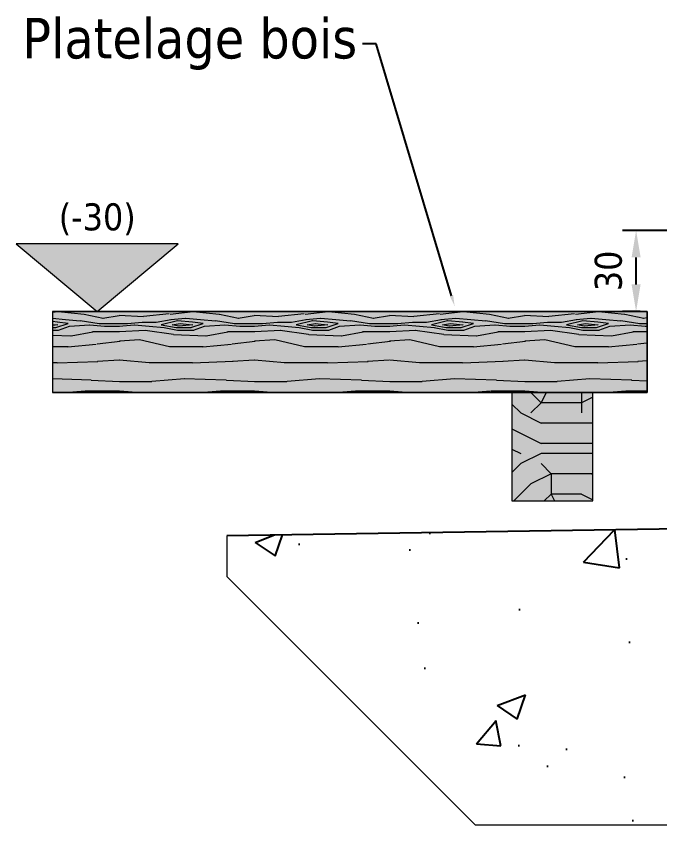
# Model space of a CAD drawing. Header units: millimetres. Extents: x -20000 to 230000, y -17405 to 24510.
# Drawn here: x 44452.1 to 44690.3, y -14106.3 to -13807 of the extents above; entities that cross this region are included whole.
import ezdxf
from ezdxf import colors
from ezdxf.entities.mleader import LeaderData, LeaderLine
from ezdxf.enums import TextEntityAlignment as Align
from ezdxf.math import Vec2, Vec3

# ---------------------------------------------------------------- set-up
doc = ezdxf.new("R2010")
doc.units = ezdxf.units.MM
doc.header["$PDMODE"] = 35
doc.header["$PDSIZE"] = 0.5
doc.layers.get('0').update_dxf_attribs({"lineweight": 13})
doc.layers.get('Defpoints').update_dxf_attribs({"true_color": 0xc2a584})
doc.layers.add('0 - Invisible', color=43, linetype='Continuous', lineweight=0, plot=False)
for name, color, linetype, lineweight in [('1 - BETON', 251, 'Continuous', 25), ('1 - Bois', 44, 'Continuous', 13), ('1 - Texte', 7, 'Continuous', 13)]:
    doc.layers.add(name, color=color, linetype=linetype, lineweight=lineweight)
doc.layers.add('1 - Cache', color=7, linetype='Continuous', lineweight=0, true_color=0xffffff)
doc.styles.add('Texte Poralu', font='tahomabd.ttf')
doc.dimstyles.new('30 - 1000', dxfattribs={"dimtxt": 10, "dimasz": 10, "dimexe": 5, "dimexo": 2.5, "dimgap": 5, "dimtad": 1, "dimdec": 1, "dimtxsty": 'Texte Poralu', "dimcen": 5, "dimazin": 0, "dimtfac": 1, "dimtdec": 1, "dimtmove": 0, "dimatfit": 3, "dimfxl": 1, "dimarcsym": 0})

# ---------------------------------------------------------------- blocks, each defined once
blk = doc.blocks.new('*U357')
blk.add_hatch(color=256).paths.add_polyline_path([(16.5625, 0), (46.5625, 25), (-13.4375, 25)])
blk.add_line((0, 0), (41.5625, 0))
blk.add_lwpolyline([(16.5625, 0), (46.5625, 25), (-13.4375, 25), (16.5625, 0)])
at = {"style": 'Texte Poralu'}
blk.add_attdef('HAUTEUR', text='', height=10, dxfattribs=at).set_placement((16.5625, 34.99999999999997), align=Align.MIDDLE_CENTER)
blk = doc.blocks.new('*U417')
at = {"layer": '1 - Bois'}
h = blk.add_hatch(dxfattribs=at)
h.set_pattern_fill('355', color=256, scale=50, style=0, pattern_type=2)
h.set_pattern_definition([(349.6952, (-94.5, 28.5), (300.0000480423951, -49.99974377679953), [5.59015, -553.4268]), (0, (-89, 27.5), (50, 50), [5.5, -44.5]), (18.4349, (-83.5, 27.5), (100.0000217296481, 49.99992016113539), [4.743399999999985, -153.3704499999996]), (172.875, (-79, 29), (350.0000189922642, -49.99991409469827), [4.03115, -399.0817500000001]), (174.8056, (-83, 29.5), (500.0000335022446, -49.99976123497254), [5.522699999999999, -546.74535]), (194.0362, (-88.5, 30), (-150.000027299487, -49.99990286806225), [6.184649999999986, -199.9705999999996]), (9.4623, (-90.5, 28.5), (250.0000386847653, 49.99990696012177), [3.0414, -301.09675]), (353.6598, (-87.5, 29), (-399.9999701303211, 50.0000789479847), [4.527699999999999, -448.24155]), (185.7106, (-83, 28.5), (-449.9999711747927, -50.0000657333146), [5.02495, -497.46885]), (168.6901, (-88, 28), (200.0000376115476, -49.9998816080803), [2.5495, -252.40145]), (354.8056, (-99, 28), (-500.0000335022446, 49.99976123497237), [5.522699999999985, -546.7453499999982]), (348.6901, (-93.5, 27.5), (-200.0000376115476, 49.99988160808041), [5.099, -249.85195]), (0, (-88.5, 26.5), (50, 50), [6, -44]), (20.55600000000001, (-82.5, 26.5), (250.0000922271211, 99.99979982107936), [4.271999999999998, -422.9281999999998]), (3.814100000000013, (-78.5, 28), (699.9999670723154, 50.00030619868513), [7.516649999999999, -744.14815]), (354.8056, (-71, 28.5), (-500.0000335022446, 49.99976123497237), [5.522699999999985, -546.7453499999982]), (0, (-65.5, 28), (50, 50), [5.5, -44.5]), (5.194400000000003, (-110, 28), (500.0000335022446, 49.99976123497246), [5.522699999999997, -546.7453499999997]), (354.8056, (-104.5, 28.5), (-500.0000335022446, 49.99976123497237), [5.522699999999985, -546.7453499999982]), (0, (-110, 29), (50, 50), [3, -47]), (5.194400000000003, (-107, 29), (500.0000335022446, 49.99976123497246), [5.522699999999997, -546.7453499999997]), (0, (-101.5, 29.5), (50, 50), [5, -45]), (10.3048, (-96.5, 29.5), (-300.0000480423951, -49.99974377679964), [5.59015, -553.4268]), (5.194400000000003, (-91, 30.5), (500.0000335022446, 49.99976123497246), [5.522699999999997, -546.7453499999997]), (354.8056, (-85.5, 31), (-500.0000335022446, 49.99976123497237), [5.522699999999985, -546.7453499999982]), (354.8056, (-80, 30.5), (-500.0000335022446, 49.99976123497237), [5.522699999999985, -546.7453499999982]), (351.8699, (-74.5, 30), (-299.999988823056, 49.99996779077747), [7.07105, -346.4823000000001]), (0, (-67.5, 29), (50, 50), [7.5, -42.5]), (347.4712000000001, (-69.5, -1), (250.0000160204548, -49.9999801522446), [4.60975, -456.36745]), (354.2894, (-65, -2), (-449.9999711747927, 50.00006573331457), [5.02495, -497.46885]), (8.1301, (-69.5, -1), (299.9999888230561, 49.99996779077717), [3.53555, -350.0178500000001]), (9.4623, (-66, -0.5), (250.0000386847653, 49.99990696012177), [6.08275, -298.05535]), (0, (-110, 0.5), (50, 50), [6, -44]), (350.5377, (-104, 0.5), (-250.0000386847653, 49.99990696012186), [3.041399999999993, -301.0967499999991]), (201.8014, (-101, 0), (150.0000136505385, 49.99999552503245), [2.6926, -266.56565]), (192.9946, (-103.5, -1), (450.0000383874698, 99.99987887891731), [6.670850000000001, -660.4123500000001]), (352.875, (-64, -1), (-350.0000189922642, 49.99991409469832), [4.03115, -399.0817500000001]), (7.124999999999997, (-64, -1), (350.0000189922642, 49.9999140946983), [4.03115, -399.0817500000001]), (0, (-110, -0.5), (50, 50), [4, -46]), (194.0362, (-106, -0.5), (-150.000027299487, -49.99990286806225), [4.123099999999986, -202.0321999999996]), (356.6335000000001, (-99, 1), (-799.9999660984349, 50.00054816772417), [8.514699999999971, -842.9546499999981]), (357.7094, (-90.5, 0.5), (-1200.000006458787, 49.9997876562913), [12.51, -1238.4896]), (3.179800000000001, (-78, 0), (850.0000251349749, 49.99955211631548), [9.0139, -892.37395]), (9.4623, (-69, 0.5), (250.0000386847653, 49.99990696012177), [9.12415, -295.014]), (10.3048, (-110, -4), (-300.0000480423951, -49.99974377679964), [5.59015, -553.4268]), (15.94539999999998, (-104.5, -3), (-200.0000063326076, -49.99999446481899), [7.28009999999999, -356.7253999999994]), (0, (-97.5, -1), (50, 50), [6.5, -43.5]), (351.8699, (-91, -1), (-299.999988823056, 49.99996779077747), [7.07105, -346.4823000000001]), (3.5763, (-84, -2), (750.0000327167049, 49.99953586658739), [8.0156, -793.54535]), (351.2538, (-76, -1.5), (349.9999668178174, -50.00020985287651), [6.57645, -651.07085]), (345.9638, (-69.5, -2.5), (-150.000027299487, 49.99990286806224), [6.18465, -199.9706]), (0, (-63.5, -4), (50, 50), [3.5, -46.5]), (174.8056, (-99, 1), (500.0000335022446, -49.99976123497254), [11.04535, -541.2226999999999]), (355.2364000000001, (-110, 4), (-550.0000473159793, 49.99957663306309), [12.04159999999997, -590.0381499999982]), (0, (-98, 3), (50, 50), [11.5, -38.5]), (4.0856, (-86.5, 3), (650.0000074507417, 49.99980661770866), [14.03564999999997, -687.7477499999982]), (0, (-72.5, 4), (50, 50), [12.5, -37.5]), (7.124999999999997, (-110, -6.5), (350.0000189922642, 49.9999140946983), [12.0934, -391.0195]), (6.3402, (-98, -5), (399.9999701303211, 50.00007894798468), [9.055399999999999, -443.71385]), (357.5104, (-89, -4), (-1099.999973985271, 50.00089326348954), [11.51085, -1139.5756]), (353.4802, (-77.5, -4.5), (-1299.99998954368, 149.9999762621864), [17.61389999999994, -1743.777599999996]), (3.0128, (-110, 26), (900.0000005848694, 50.00020524395399), [9.513149999999973, -941.8017499999982]), (351.8699, (-100.5, 26.5), (-299.999988823056, 49.99996779077747), [10.6066, -342.9468]), (357.6141, (-90, 25), (-1150.000026193722, 49.99913852802186), [12.01039999999997, -1189.030799999996]), (10.6197, (-78, 24.5), (-549.9999202309083, -100.0004041559186), [8.1394, -805.8016]), (0, (-70, 26), (50, 50), [10, -40]), (356.8202, (-110, 32), (-850.0000251349749, 49.99955211631536), [9.013899999999971, -892.3739499999982]), (6.009, (-101, 31.5), (-499.999987545302, -49.99996587409216), [9.5525, -945.69615]), (6.7098, (-91.5, 32.5), (-450.0000498875653, -49.99969406220161), [8.5586, -847.3035000000001]), (354.2894, (-83, 33.5), (-449.9999711747927, 50.00006573331457), [10.0499, -492.4439]), (347.9052, (-73, 32.5), (-449.9999300806951, 100.0003366743933), [7.1589, -708.7321499999999]), (9.4623, (-66, 31), (250.0000386847653, 49.99990696012177), [6.08275, -298.05535]), (3.814100000000013, (-110, 22.5), (699.9999670723154, 50.00030619868513), [7.516649999999999, -744.14815]), (347.1957, (-102.5, 23), (-649.9998923441888, 150.0003693836551), [11.28049999999997, -1116.770899999996]), (0, (-91.5, 20.5), (50, 50), [12.5, -37.5]), (5.4403, (-79, 20.5), (-550.0000156104077, -49.99966856206343), [10.54749999999997, -1044.203649999996]), (6.7098, (-68.5, 21.5), (-450.0000498875653, -49.99969406220161), [8.5586, -847.3035000000001]), (0, (-110, 35.5), (50, 50), [8.5, -41.5]), (8.1301, (-101.5, 35.5), (299.9999888230561, 49.99996779077717), [14.14215, -339.41125]), (357.6141, (-87.5, 37.5), (-1150.000026193722, 49.99913852802186), [12.01039999999997, -1189.030799999996]), (354.4725, (-75.5, 37), (1050.000085969986, -99.99926898324759), [15.5724, -1541.66875]), (6.842800000000001, (-110, -10), (-849.9999682739274, -100.0003998962377), [12.58969999999997, -1246.378149999996]), (0, (-97.5, -8.5), (50, 50), [14, -36]), (356.3478, (-83.5, -8.5), (-1550.000047110788, 99.99936492642139), [23.5478, -2331.23455]), (0, (-110, 7.5), (50, 50), [12, -38]), (4.7636, (-98, 7.5), (550.0000473159793, 49.99957663306301), [12.04159999999997, -590.0381499999982]), (358.1524, (-86, 8.5), (-1500.000023215442, 49.99971698858634), [15.50805, -1535.2982]), (357.2737, (-70.5, 8), (-1000.000014748673, 49.99980088635957), [10.5119, -1040.6779]), (354.8056, (-110, 15.5), (-500.0000335022446, 49.99976123497237), [11.04534999999997, -541.2226999999981]), (0, (-99, 14.5), (50, 50), [16, -34]), (1.9092, (-83, 14.5), (1449.999951578939, 50.00121205391049), [15.00835, -1485.82475]), (3.5763, (-68, 15), (750.0000327167049, 49.99953586658739), [8.0156, -793.54535])])
h.paths.add_polyline_path([(-10, 1.224646799147353e-15), (-230, 0), (-230, -30), (-10, -30)])
at = {"layer": '1 - Cache'}
h = blk.add_hatch(color=256, dxfattribs=at)
h.dxf.hatch_style = 2
h.paths.add_polyline_path([(-10, 1.224646799147353e-15), (-230, 0), (-230, -30), (-10, -30)])
at = {"layer": '0 - Invisible'}
blk.add_lwpolyline([(-10, 1.224646799147353e-15), (-230, 0), (-230, -30), (-10, -30)], close=True, dxfattribs=at)
at = {"layer": '1 - Bois'}
blk.add_lwpolyline([(-230, 0), (-10, 0), (-10, -30), (-230, -30)], dxfattribs=at)
blk = doc.blocks.new('*U416')
at = {"layer": '1 - Bois'}
h = blk.add_hatch(dxfattribs=at)
h.set_pattern_fill('352', color=256, scale=75, style=0, pattern_type=2)
h.set_pattern_definition([(0, (31.25, 15.14887506325066), (75, 75), [22.5, -52.5]), (0, (31.25, 18.89887506325066), (75, 75), [22.5, -52.5]), (0, (35, 26.39887506325066), (75, 75), [15, -60]), (0, (38.75, 33.89887506325066), (75, 75), [11.25, -63.75]), (0, (38.75, 41.39887506325066), (75, 75), [7.5, -67.5]), (0, (20, 48.89887506325066), (75, 75), [3.75, -18.75, 3.75, -48.75]), (0, (31.25, 52.64887506325066), (75, 75), [3.75, -30, 11.25, -30]), (0, (46.25, 56.39887506325066), (75, 75), [3.75, -3.75, 3.75, -63.75]), (0, (42.5, 60.14887506325066), (75, 75), [3.75, -71.25]), (0, (38.75, 67.64887506325067), (75, 75), [11.25, -63.75]), (0, (38.75, 75.14887506325067), (75, 75), [15, -60]), (0, (35, 82.64887506325067), (75, 75), [18.75, -22.5, 3.75, -30]), (90, (5, 37.64887506325066), (-74.99999999999999, 75), [3.75, -7.5, 18.75, -45]), (90, (8.75, 45.14887506325066), (-74.99999999999999, 75), [3.75, -3.75, 11.25, -56.25]), (90, (12.5, 75.14887506325067), (-74.99999999999999, 75), [7.5, -67.5]), (90, (16.25, 45.14887506325066), (-74.99999999999999, 75), [15, -22.5, 3.75, -33.75]), (90, (20, 86.39887506325067), (-74.99999999999999, 75), [3.75, -71.25]), (90, (23.75, 48.89887506325066), (-74.99999999999999, 75), [11.25, -63.75]), (90, (31.25, 52.64887506325066), (-74.99999999999999, 75), [7.5, -67.5]), (90, (38.75, 52.64887506325066), (-74.99999999999999, 75), [3.75, -11.25, 11.25, -48.75]), (90, (42.5, 56.39887506325066), (-74.99999999999999, 75), [3.75, -71.25]), (90, (46.25, 41.39887506325066), (-74.99999999999999, 75), [10.5, -64.5]), (90, (50, 26.39887506325066), (-74.99999999999999, 75), [7.5, -67.5]), (90, (57.5, 56.39887506325066), (-74.99999999999999, 75), [3.75, -71.25]), (90, (65, 52.64887506325066), (-74.99999999999999, 75), [11.25, -63.75]), (90, (72.5, 52.64887506325066), (-74.99999999999999, 75), [11.25, -63.75]), (45, (61.25, 22.64887506325066), (8.326672684688674e-15, 75.00000000142686), [5.30325, -5.30325, 5.30325, -90.15626715]), (45, (46.25, 41.39887506325066), (8.326672684688674e-15, 75.00000000142686), [10.6065, -95.45951715]), (45, (16.25, 78.89887506325067), (8.326672684688674e-15, 75.00000000142686), [10.6065, -95.45951715]), (45, (31.25, 60.14887506325066), (8.326672684688674e-15, 75.00000000142686), [10.6065, -95.45951715]), (45, (35, 45.14887506325066), (8.326672684688674e-15, 75.00000000142686), [10.6065, -95.45951715]), (45, (57.5, 30.14887506325066), (8.326672684688674e-15, 75.00000000142686), [10.6065, -95.45951715]), (45, (50, 33.89887506325066), (8.326672684688674e-15, 75.00000000142686), [15.9099, -90.15611715]), (45, (27.5, 67.64887506325067), (8.326672684688674e-15, 75.00000000142686), [5.30325, -100.76276715]), (45, (23.75, 75.14887506325067), (8.326672684688674e-15, 75.00000000142686), [5.30325, -100.76276715]), (45, (53.75, 75.14887506325067), (8.326672684688674e-15, 75.00000000142686), [5.30325, -100.76276715]), (45, (23.75, 37.64887506325066), (8.326672684688674e-15, 75.00000000142686), [5.30325, -100.76276715]), (45, (65, 63.89887506325066), (8.326672684688674e-15, 75.00000000142686), [5.30325, -100.76276715]), (45, (38.75, 56.39887506325066), (8.326672684688674e-15, 75.00000000142686), [5.30325, -100.76276715]), (45, (46.25, 63.89887506325066), (8.326672684688674e-15, 75.00000000142686), [5.30325, -100.76276715]), (135, (42.5, 48.89887506325066), (-75.00000000142686, 8.326672684688674e-15), [5.30325, -5.30325, 15.9099, -79.54961714999999]), (135, (53.75, 48.89887506325066), (-75.00000000142686, 8.326672684688674e-15), [5.30325, -100.76276715]), (135, (53.75, 22.64887506325066), (-75.00000000142686, 8.326672684688674e-15), [5.30325, -100.76276715]), (135, (38.75, 41.39887506325066), (-75.00000000142686, 8.326672684688674e-15), [5.30325, -100.76276715]), (135, (50, 56.39887506325066), (-75.00000000142686, 8.326672684688674e-15), [5.30325, -100.76276715]), (135, (31.25, 37.64887506325066), (-75.00000000142686, 8.326672684688674e-15), [5.30325, -100.76276715]), (135, (61.25, 37.64887506325066), (-75.00000000142686, 8.326672684688674e-15), [5.30325, -100.76276715]), (135, (8.75, 15.14887506325066), (-75.00000000142686, 8.326672684688674e-15), [5.30325, -100.76276715]), (135, (12.5, 18.89887506325066), (-75.00000000142686, 8.326672684688674e-15), [10.6065, -95.45951715]), (135, (16.25, 22.64887506325066), (-75.00000000142686, 8.326672684688674e-15), [10.6065, -95.45951715]), (135, (23.75, 22.64887506325066), (-75.00000000142686, 8.326672684688674e-15), [10.6065, -95.45951715]), (135, (27.5, 30.14887506325066), (-75.00000000142686, 8.326672684688674e-15), [10.6065, -95.45951715]), (135, (57.5, 60.14887506325066), (-75.00000000142686, 8.326672684688674e-15), [10.6065, -95.45951715]), (135, (72.5, 22.64887506325066), (-75.00000000142686, 8.326672684688674e-15), [10.6065, -95.45951715]), (135, (76.25, 82.64887506325067), (-75.00000000142686, 8.326672684688674e-15), [10.6065, -95.45951715]), (135, (76.25, 75.14887506325067), (-75.00000000142686, 8.326672684688674e-15), [10.6065, -95.45951715]), (135, (68.75, 71.39887506325067), (-75.00000000142686, 8.326672684688674e-15), [10.6065, -95.45951715]), (135, (16.25, 71.39887506325067), (-75.00000000142686, 8.326672684688674e-15), [15.9099, -90.15611715]), (135, (65, 63.89887506325066), (-75.00000000142686, 8.326672684688674e-15), [15.9099, -90.15611715]), (26.56505119999999, (23.75, 86.39887506325067), (75.00000000000706, 3.000483611570459e-08), [8.385, -159.320098275]), (26.56505119999999, (23.75, 48.89887506325066), (75.00000000000706, 3.000483611570459e-08), [8.385, -159.320098275]), (26.56505119999999, (31.25, 71.39887506325067), (75.00000000000706, 3.000483611570459e-08), [8.385, -159.320098275]), (26.56505119999999, (53.75, 18.89887506325066), (75.00000000000706, 3.000483611570459e-08), [8.385, -159.320098275]), (26.56505119999999, (50, 26.39887506325066), (75.00000000000706, 3.000483611570459e-08), [8.385, -159.320098275]), (26.56505119999999, (27.5, 41.39887506325066), (75.00000000000706, 3.000483611570459e-08), [8.385, -159.320098275]), (26.56505119999999, (27.5, 78.89887506325067), (75.00000000000706, 3.000483611570459e-08), [8.385, -159.320098275]), (26.56505119999999, (50, 56.39887506325066), (75.00000000000706, 3.000483611570459e-08), [16.77, -150.935098275]), (63.43494882, (50, 67.64887506325067), (3.824898731075166e-09, 75.00000000000705), [8.384999999999982, -159.3200982749997]), (63.43494882, (61.25, 45.14887506325066), (3.824898731075166e-09, 75.00000000000705), [8.384999999999982, -159.3200982749997]), (63.43494882, (23.75, 60.14887506325066), (3.824898731075166e-09, 75.00000000000705), [8.384999999999982, -159.3200982749997]), (63.43494882, (8.75, 63.89887506325066), (3.824898731075166e-09, 75.00000000000705), [8.384999999999982, -159.3200982749997]), (63.43494882, (53.75, 48.89887506325066), (3.824898731075166e-09, 75.00000000000705), [8.384999999999982, -159.3200982749997]), (63.43494882, (46.25, 48.89887506325066), (3.824898731075166e-09, 75.00000000000705), [8.384999999999982, -159.3200982749997]), (63.43494882, (16.25, 60.14887506325066), (3.824898731075166e-09, 75.00000000000705), [16.76999999999996, -150.9350982749997]), (63.43494882, (72.5, 33.89887506325066), (3.824898731075166e-09, 75.00000000000705), [16.76999999999996, -150.9350982749997]), (63.43494882, (65, 37.64887506325066), (3.824898731075166e-09, 75.00000000000705), [16.76999999999996, -150.9350982749997]), (116.5650512, (5, 26.39887506325066), (-3.000486109572265e-08, 75.00000000000705), [8.384999999999982, -159.3200982749997]), (116.5650512, (5, 67.64887506325067), (-3.000486109572265e-08, 75.00000000000705), [8.384999999999982, -159.3200982749997]), (116.5650512, (20, 15.14887506325066), (-3.000486109572265e-08, 75.00000000000705), [8.384999999999982, -159.3200982749997]), (116.5650512, (12.5, 82.64887506325067), (-3.000486109572265e-08, 75.00000000000705), [8.384999999999982, -159.3200982749997]), (116.5650512, (20, 37.64887506325066), (-3.000486109572265e-08, 75.00000000000705), [8.384999999999982, -159.3200982749997]), (116.5650512, (35, 45.14887506325066), (-3.000486109572265e-08, 75.00000000000705), [8.384999999999982, -159.3200982749997]), (116.5650512, (42.5, 60.14887506325066), (-3.000486109572265e-08, 75.00000000000705), [8.384999999999982, -159.3200982749997]), (116.5650512, (8.75, 30.14887506325066), (2.408598827469133e-05, 75.00001205800363), [8.384999999999982, -159.3200982749997]), (116.5650512, (27.5, 41.39887506325066), (-3.000486109572265e-08, 75.00000000000705), [8.384999999999982, -159.3200982749997]), (116.5650512, (50, 33.89887506325066), (-3.000486109572265e-08, 75.00000000000705), [8.384999999999982, -159.3200982749997]), (116.5650512, (57.5, 41.39887506325066), (-3.000486109572265e-08, 75.00000000000705), [8.384999999999982, -159.3200982749997]), (116.5650512, (72.5, 63.89887506325066), (-3.000486109572265e-08, 75.00000000000705), [8.384999999999982, -159.3200982749997]), (116.5650512, (16.25, 86.39887506325067), (-3.000486109572265e-08, 75.00000000000705), [8.384999999999982, -159.3200982749997]), (116.5650512, (5, 82.64887506325067), (-3.000486109572265e-08, 75.00000000000705), [16.76999999999996, -150.9350982749997]), (116.5650512, (16.25, 30.14887506325066), (-3.000486109572265e-08, 75.00000000000705), [16.76999999999996, -150.9350982749997]), (153.43494882, (5, 18.89887506325066), (-75.00000000000705, 3.82492371109322e-09), [8.385, -159.320098275]), (153.43494882, (68.75, 15.14887506325066), (-75.00000000000705, 3.82492371109322e-09), [8.385, -159.320098275]), (153.43494882, (65, 52.64887506325066), (-75.00000000000705, 3.82492371109322e-09), [8.385, -159.320098275]), (153.43494882, (35, 26.39887506325066), (-75.00000000000705, 3.82492371109322e-09), [8.385, -159.320098275]), (153.43494882, (31.25, 18.89887506325066), (-75.00000000000705, 3.82492371109322e-09), [8.385, -159.320098275]), (153.43494882, (38.75, 33.89887506325066), (-75.00000000000705, 3.82492371109322e-09), [8.385, -159.320098275]), (153.43494882, (61.25, 78.89887506325067), (-75.00000000000705, 3.82492371109322e-09), [8.385, -159.320098275]), (153.43494882, (68.75, 82.64887506325067), (-75.00000000000705, 3.82492371109322e-09), [16.77, -150.935098275])])
h.paths.add_polyline_path([(0, 0), (30, 0), (30, 40.14887506325066), (0, 40.14887506325066)])
at = {"layer": '1 - Cache'}
h = blk.add_hatch(color=256, dxfattribs=at)
h.dxf.hatch_style = 2
h.paths.add_polyline_path([(0, 0), (30, 0), (30, 40.14887506325066), (0, 40.14887506325066)])
at = {"layer": '1 - Bois'}
blk.add_lwpolyline([(0, 0), (30, 0), (30, 40.14887506325066), (0, 40.14887506325066)], close=True, dxfattribs=at)
blk = doc.blocks.new('*D478')
at = {"layer": 'Defpoints', "color": 0, "lineweight": -2, "transparency": 16777216}
for p, q in [((45057.50002455683, -13886.26779066064), (44676.48164398791, -13886.26779066064)), ((44681.48164398791, -13906.26779066065), (44681.48164398791, -13896.26779066064)), ((44683.01954265298, -13916.26779066065), (44676.48164398791, -13916.26779066065))]:
    blk.add_line(p, q, dxfattribs=at)
at = {"layer": 'Defpoints', "color": 0, "transparency": 16777216}
for p in [(44681.48164398791, -13886.26779066064), (45060.00002455683, -13886.26779066064), (44685.51954265298, -13916.26779066065)]:
    blk.add_point(p, dxfattribs=at)
for points in [[(44679.81497732124, -13896.26779066064), (44683.14831065457, -13896.26779066064), (44681.48164398791, -13886.26779066064)], [(44679.81497732124, -13906.26779066065), (44683.14831065457, -13906.26779066065), (44681.48164398791, -13916.26779066065)]]:
    blk.add_solid(points, dxfattribs=at)
at = {"layer": 'Defpoints', "color": 0, "transparency": 16777216, "insert": (44671.2734505695, -13901.26779066064), "char_height": 10, "attachment_point": 5, "rotation": 90, "style": 'Texte Poralu'}
blk.add_mtext('30', dxfattribs=at)
blk = doc.blocks.new('*U406')
at = {"layer": '1 - BETON'}
h = blk.add_hatch(dxfattribs=at)
h.set_pattern_fill('CONCRETE', color=256, scale=15, style=0, pattern_type=2)
h.set_pattern_definition([(49.99999999999999, (123.1265648786893, -81.42331073773583), (107.589027390113, -9.412820247389266), [11.25, -123.75]), (355, (123.1265648786893, -81.42331073773583), (-20.81270004195, 112.8288200550018), [9, -99]), (100.4514, (132.0923168786893, -82.20771173773583), (86.77640725710323, 103.415931309143), [9.5610285, -105.1713168]), (46.18420000000002, (123.1265648786893, -51.42331073773582), (160.0861572938467, -24.82785214935271), [16.8749999999999, -185.6249999999992]), (96.6356, (136.4670766286893, -53.49230678773583), (140.1994058323055, 146.1176806350663), [14.3415432, -157.75695]), (351.1842, (123.1265648786893, -51.42331073773582), (140.1992917700441, 146.1177901387987), [13.5, -148.5]), (21, (138.1265648786893, -58.92331073773582), (89.53605781776925, -60.39283359980082), [11.25, -123.75]), (326.0000000000001, (138.1265648786893, -58.92331073773582), (36.49729978823726, 108.772506757028), [9, -99]), (71.4514, (145.5878998286893, -63.95605163773584), (126.0333942872235, 48.37957450649286), [9.5610285, -105.1713168]), (37.50000000000001, (123.1265648786893, -81.42331073773583), (1.8239782975936, 49.93407807469672), [0, -97.8, 0, -100.5, 0, -99.375]), (7.499999999999999, (123.1265648786893, -81.42331073773583), (39.46043061632229, 59.16175678235403), [0, -57.3, 0, -95.55, 0, -37.875]), (327.5, (89.67656487868928, -81.42331073773583), (80.07336542586135, -3.383230760156963), [0, -37.5, 0, -117, 0, -155.25]), (317.5, (74.67656487868928, -81.42331073773583), (87.47792540135794, 15.01574734984766), [0, -48.75, 0, -77.69999999999999, 0, -110.25])])
h.paths.add_polyline_path([(-270.0000000058354, -83.09975124280663), (-270.0000000058372, -98.22380825270776), (-178.1240570157034, -190.0997512428352), (-2.842170943040401e-14, -190.0997512428366), (0, 0), (-70.00000000583532, -7.000000000583544), (-70.00000000583569, -80.09975124280626)])
at = {"layer": '0 - Invisible'}
blk.add_lwpolyline([(-270.0000000058354, -83.09975124280663), (-270.0000000058372, -98.22380825270776), (-178.1240570157034, -190.0997512428352), (-2.842170943040401e-14, -190.0997512428366)], dxfattribs=at)
at = {"layer": '1 - BETON'}
blk.add_lwpolyline([(-2.842170943040401e-14, -190.0997512428366), (0, 0), (-70.00000000583532, -7.000000000583544), (-70.00000000583532, -80.09975124280629), (-70.0000000058375, -80.09975124280629), (-70.00000000583569, -80.09975124280626), (-270.0000000058354, -83.09975124280663)], dxfattribs=at)

msp = doc.modelspace()

# ---------------------------------------------------------------- block references
msp.add_blockref('*U357', (44465.51954265298, -13916.26779066065)).add_auto_attribs({'HAUTEUR': '(-30)'})
for name, p in [('*U417', (44695.51954265298, -13916.26779066065)), ('*U406', (44800.00002456264, -13916.16803941782))]:
    msp.add_blockref(name, p)
at = {"rotation": 180}
msp.add_blockref('*U416', (44665.49754315192, -13946.26779066065), dxfattribs=at)

# ---------------------------------------------------------------- dimensions: what is measured, and where the dimension line sits
at = {"layer": 'Defpoints'}
dim = msp.add_linear_dim(base=(44681.48164398791, -13886.26779066064), p1=(44685.51954265298, -13916.26779066065), p2=(45060.00002455683, -13886.26779066064), angle=90, dimstyle='30 - 1000', dxfattribs=at)
dim.commit()
dim.dimension.update_dxf_attribs({"geometry": '*D478', "text_midpoint": (44671.2734505695, -13901.26779066064)})

# ---------------------------------------------------------------- leaders
at = {"layer": '1 - Texte'}
ml = msp.add_multileader_mtext('Standard', dxfattribs=at)
ml.set_content('Platelage bois', color=256, style='Texte Poralu')
ml.set_leader_properties()
ml.build(insert=Vec2(0, 0))
ml.multileader.update_dxf_attribs({"dogleg_length": 5})
ctx = ml.context
ctx.base_point, ctx.char_height, ctx.plane_origin = Vec3(44432.73988576529, -13817.27633535977), 15, Vec3(44606.44078902864, -13869.14230591289)
ctx.text_align_type = 2
notes = []
notes.append((ctx, [(0, (1, 1, 0), (44585.28253183648, -13817.27633535977), (-1, 0), 5, [(0, [(44614.32905696465, -13914.31052320092)], 0, [])])]))
ctx.mtext.insert, ctx.mtext.alignment, ctx.mtext.flow_direction = Vec3(44578.28253183648, -13807.64571077951), 3, 5
for ctx, leaders in notes:
    for number, flags, end, landing, length, lines in leaders:
        leader = LeaderData()
        leader.index, (leader.has_last_leader_line, leader.has_dogleg_vector, leader.attachment_direction) = number, flags
        leader.last_leader_point, leader.dogleg_vector, leader.dogleg_length = Vec3(end), Vec3(landing), length
        for number, points, colour, breaks in lines:
            line = LeaderLine()
            line.index, line.vertices, line.color, line.breaks = number, Vec3.list(points), colors.encode_raw_color(colour), breaks
            leader.lines.append(line)
        ctx.leaders.append(leader)

doc.saveas('drawing.dxf')
